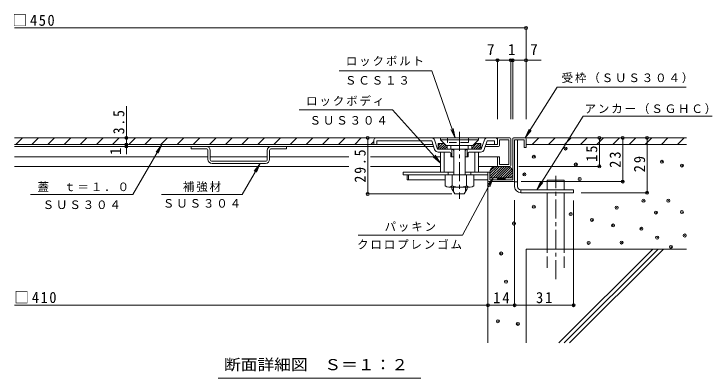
# Model space of a CAD drawing. Units: millimetres at full size; some dimension numbers follow another scale. Extents: x -342 to 368, y -274 to 240.
# Drawn here: x 0.8 to 367.8, y 6.1 to 197.8 of the extents above; entities that cross this region are included whole.
import ezdxf
from ezdxf.enums import TextEntityAlignment as Align

# ---------------------------------------------------------------- set-up
doc = ezdxf.new("R2010")
doc.units = ezdxf.units.MM
doc.header["$LTSCALE"] = 2
doc.header["$PDMODE"] = 32
doc.header["$PDSIZE"] = 1.6
for name, pattern in [('CHAIN1', [8, 5, -1, 1, -1]), ('DASHED2', [3, 2, -1]), ('DASHED3', [4, 3, -1])]:
    doc.linetypes.add(name, pattern=pattern)
for name, color, linetype, lineweight in [('D-1', 2, 'Continuous', 9), ('D-2', 3, 'Continuous', 9), ('D-4', 7, 'Continuous', 9), ('D-5', 7, 'Continuous', 9), ('D-6', 6, 'Continuous', 5)]:
    doc.layers.add(name, color=color, linetype=linetype, lineweight=lineweight)
doc.styles.add('ＭＳ ゴシック', font='')
doc.styles.get('ＭＳ ゴシック').set_extended_font_data('MS Gothic')

msp = doc.modelspace()

# ---------------------------------------------------------------- linework, layer by layer
at = {"layer": 'D-1'}
for p, q in [((263.519, 132.525), (269.524, 132.525)), ((263.024, 132.025), (263.024, 110.525)), ((264.024, 131.525), (269.024, 131.525)), ((264.024, 110.025), (264.024, 131.525)), ((265.624, 106.837), (265.624, 131.525)), ((269.024, 131.525), (269.024, 127.525)), ((270.024, 132.025), (270.024, 127.525)), ((269.024, 127.525), (270.024, 127.525)), ((251.024, 113.691), (254.858, 117.525)), ((251.024, 112.418), (256.131, 117.525)), ((251.062, 115.002), (253.547, 117.487)), ((251.403, 111.525), (257.404, 117.525)), ((252.676, 111.525), (258.676, 117.525)), ((253.949, 111.525), (259.949, 117.525)), ((254.024, 117.525), (260.024, 117.525)), ((250.024, 114.525), (250.024, 110.025)), ((255.222, 111.525), (261.043, 117.347)), ((256.495, 111.525), (261.864, 116.894)), ((257.767, 111.525), (262.484, 116.242)), ((259.04, 111.525), (262.899, 115.383)), ((260.313, 111.525), (263.024, 114.236)), ((251.024, 111.525), (263.024, 111.525)), ((251.024, 110.525), (263.024, 110.525)), ((255.024, 110.848), (255.701, 111.525)), ((255.024, 111.525), (255.024, 110.525)), ((255.409, 110.525), (256.409, 111.525)), ((256.116, 110.525), (257.116, 111.525)), ((256.823, 110.525), (257.823, 111.525)), ((257.53, 110.525), (258.53, 111.525)), ((258.237, 110.525), (259.024, 111.312)), ((258.944, 110.525), (259.024, 110.605)), ((259.024, 111.525), (259.024, 110.525)), ((261.586, 111.525), (263.024, 112.963)), ((262.858, 111.525), (263.024, 111.691)), ((250.524, 109.525), (263.524, 109.525)), ((264.024, 110.019), (264.024, 106.837)), ((264.024, 109.337), (265.624, 109.337)), ((267.224, 105.237), (267.224, 103.637)), ((267.224, 105.237), (295.024, 105.237))]:
    msp.add_line(p, q, dxfattribs=at)
for points in [[(250.024, 114.525), (251.024, 114.525), (251.024, 110.525)], [(267.224, 103.637), (295.024, 103.637), (295.024, 105.237)]]:
    msp.add_lwpolyline(points, dxfattribs=at)
for centre, radius, start, end in [((263.524, 132.025), 0.5, 90, 180), ((269.524, 132.025), 0.5, 0, 90), ((254.024, 114.525), 3, 90, 180), ((260.024, 114.525), 3, 0, 90), ((250.524, 110.025), 0.5, 180, 270), ((263.524, 110.025), 0.5, 270, 0), ((267.224, 106.837), 3.2, 180, 270), ((267.224, 106.837), 1.6, 180, 270)]:
    msp.add_arc(centre, radius, start, end, dxfattribs=at)
at = {"layer": 'D-2'}
for p, q in [((261.524, 132.525), (1.038, 132.525)), ((1.746, 129.025), (5.246, 132.525)), ((10.231, 129.025), (13.731, 132.525)), ((18.716, 129.025), (22.216, 132.525)), ((27.202, 129.025), (30.702, 132.525)), ((35.687, 129.025), (39.187, 132.525)), ((44.172, 129.025), (47.672, 132.525)), ((52.658, 129.025), (56.158, 132.525)), ((61.143, 129.025), (64.643, 132.525)), ((69.628, 129.025), (73.128, 132.525)), ((78.113, 129.025), (81.613, 132.525)), ((86.599, 129.025), (90.099, 132.525)), ((95.084, 129.025), (98.584, 132.525)), ((103.569, 129.025), (107.069, 132.525)), ((112.055, 129.025), (115.555, 132.525)), ((120.54, 129.025), (124.04, 132.525)), ((129.025, 129.025), (132.525, 132.525)), ((137.51, 129.025), (141.01, 132.525)), ((145.996, 129.025), (149.496, 132.525)), ((154.481, 129.025), (157.981, 132.525)), ((162.966, 129.025), (166.466, 132.525)), ((171.451, 129.025), (174.951, 132.525)), ((179.937, 129.025), (183.437, 132.525)), ((254.024, 132.525), (191.024, 132.525)), ((225.024, 131.525), (225.024, 132.525)), ((245.024, 132.525), (245.024, 131.525)), ((220.943, 129.025), (1.038, 129.025)), ((188.422, 129.025), (190.024, 130.627)), ((190.024, 131.525), (190.024, 129.025)), ((191.524, 131.025), (191.524, 129.025)), ((191.524, 131.025), (220.443, 131.025)), ((221.987, 126.393), (220.443, 131.025)), ((223.524, 126.525), (221.866, 131.499)), ((223.774, 129.525), (223.774, 126.525)), ((223.774, 129.525), (227.024, 129.525)), ((223.774, 128.332), (224.967, 129.525)), ((223.774, 127.06), (226.24, 129.525)), ((224.512, 126.525), (227.268, 129.281)), ((225.024, 131.525), (228.024, 128.525)), ((245.024, 131.525), (225.024, 131.525)), ((225.785, 126.525), (227.785, 128.525)), ((228.024, 128.525), (242.024, 128.525)), ((228.524, 128.525), (228.524, 126.525)), ((230.524, 128.525), (230.524, 126.525)), ((239.524, 128.525), (239.524, 126.525)), ((241.524, 126.99), (244.059, 129.525)), ((241.524, 128.525), (241.524, 126.525)), ((241.524, 128.263), (241.786, 128.525)), ((245.024, 131.525), (242.024, 128.525)), ((242.331, 126.525), (245.331, 129.525)), ((243.024, 129.525), (246.274, 129.525)), ((243.604, 126.525), (246.274, 129.195)), ((246.274, 129.525), (246.274, 126.525)), ((248.182, 131.499), (246.524, 126.525)), ((248.061, 126.393), (249.605, 131.025)), ((255.024, 129.025), (248.938, 129.025)), ((253.524, 131.025), (249.605, 131.025)), ((253.524, 131.025), (253.524, 129.025)), ((255.024, 132.025), (255.024, 129.025)), ((255.024, 131.525), (255.024, 129.025)), ((261.024, 131.525), (256.024, 131.525)), ((256.024, 128.525), (256.024, 131.525)), ((261.024, 118.525), (261.024, 131.525)), ((262.024, 132.025), (262.024, 118.025)), ((1.038, 128.025), (221.443, 128.025)), ((94.024, 126.825), (94.024, 128.025)), ((101.824, 126.825), (94.024, 126.825)), ((102.824, 125.825), (102.824, 121.225)), ((104.024, 125.825), (104.024, 121.225)), ((134.024, 125.825), (134.024, 121.225)), ((135.224, 121.225), (135.224, 125.825)), ((136.224, 126.825), (144.024, 126.825)), ((144.024, 126.825), (144.024, 128.025)), ((246.524, 126.525), (223.524, 126.525)), ((230.024, 125.025), (223.884, 125.025)), ((225.024, 125.025), (225.024, 114.525)), ((227.024, 125.025), (227.024, 114.525)), ((227.058, 126.525), (228.524, 127.991)), ((228.331, 126.525), (228.524, 126.718)), ((231.024, 126.525), (231.024, 122.525)), ((232.024, 126.525), (232.024, 113.025)), ((232.024, 125.525), (232.024, 122.525)), ((238.024, 126.525), (238.024, 113.025)), ((238.024, 125.525), (238.024, 122.525)), ((239.024, 126.525), (239.024, 122.525)), ((246.164, 125.025), (240.024, 125.025)), ((243.024, 125.025), (243.024, 114.525)), ((244.877, 126.525), (246.274, 127.922)), ((245.024, 125.025), (245.024, 114.525)), ((246.15, 126.525), (246.274, 126.649)), ((255.524, 128.025), (248.605, 128.025)), ((1.038, 122.525), (102.824, 122.525)), ((104.024, 122.525), (134.024, 122.525)), ((135.224, 122.525), (176.863, 122.525)), ((188.258, 122.525), (225.024, 122.525)), ((230.524, 124.525), (230.524, 122.525)), ((230.524, 122.525), (232.024, 122.525)), ((238.024, 122.525), (239.524, 122.525)), ((239.524, 124.525), (239.524, 122.525)), ((245.024, 122.525), (256.024, 122.525)), ((255.024, 118.025), (255.024, 122.525)), ((176.863, 117.525), (1.038, 117.525)), ((105.024, 120.225), (133.024, 120.225)), ((133.024, 119.025), (105.024, 119.025)), ((225.024, 117.525), (188.258, 117.525)), ((261.524, 117.525), (245.024, 117.525)), ((205.476, 114.525), (205.476, 113.025)), ((232.024, 114.525), (205.476, 114.525)), ((229.024, 114.525), (229.024, 113.025)), ((250.024, 114.525), (238.024, 114.525)), ((241.024, 114.525), (241.024, 113.025)), ((250.024, 113.025), (205.476, 113.025)), ((207.52, 113.025), (207.52, 110.525)), ((227.524, 110.525), (207.52, 110.525)), ((208.227, 113.025), (208.227, 110.525)), ((227.524, 107.247), (227.524, 113.025)), ((231.277, 107.247), (231.277, 113.025)), ((238.771, 107.247), (238.771, 113.025)), ((242.524, 107.247), (242.524, 113.025)), ((250.024, 110.525), (242.524, 110.525)), ((229.4, 106.525), (240.648, 106.525)), ((231.024, 106.525), (231.024, 105.623)), ((231.836, 106.525), (231.836, 104.217)), ((238.212, 106.525), (238.212, 104.217)), ((239.024, 106.525), (239.024, 105.623)), ((232.524, 103.025), (231.024, 105.623)), ((232.524, 103.025), (237.524, 103.025)), ((237.524, 103.025), (239.024, 105.623))]:
    msp.add_line(p, q, dxfattribs=at)
at = {"layer": 'D-2', "linetype": 'DASHED2'}
for p, q in [((228.724, 130.225), (228.724, 132.525)), ((239.749, 130.225), (239.749, 132.525)), ((239.549, 130.025), (228.924, 130.025))]:
    msp.add_line(p, q, dxfattribs=at)
at = {"layer": 'D-2', "linetype": 'CHAIN1'}
msp.add_line((235.024, 135.784), (235.024, 100.469), dxfattribs=at)
at = {"layer": 'D-2'}
msp.add_lwpolyline([(261.024, 118.525), (256.024, 118.525), (256.024, 122.525)], dxfattribs=at)
for centre, radius, start, end in [((191.024, 131.525), 1, 90, 180), ((220.443, 131.025), 1.5, 18.43449, 90), ((249.605, 131.025), 1.5, 90, 161.56551), ((254.024, 131.525), 1, 0, 90), ((255.524, 132.025), 0.5, 90, 180), ((261.524, 132.025), 0.5, 0, 90), ((255.524, 128.525), 0.5, 270, 0), ((101.824, 125.825), 2.2, 0, 90), ((101.824, 125.825), 1, 0, 90), ((136.224, 125.825), 2.2, 90, 180), ((136.224, 125.825), 1, 90, 180), ((223.884, 127.025), 2, 198.43449, 270), ((223.884, 127.025), 0.5, 198.43449, 270), ((230.024, 124.525), 0.5, 0, 90), ((231.024, 125.525), 1, 0, 90), ((239.024, 125.525), 1, 90, 180), ((240.024, 124.525), 0.5, 90, 180), ((246.164, 127.025), 0.5, 270, 341.56551), ((246.164, 127.025), 2, 270, 341.56551), ((105.024, 121.225), 2.2, 180, 270), ((105.024, 121.225), 1, 180, 270), ((133.024, 121.225), 1, 270, 0), ((133.024, 121.225), 2.2, 270, 0), ((255.524, 118.025), 0.5, 180, 270), ((261.524, 118.025), 0.5, 270, 0), ((229.4, 109.325), 2.8, 227.92537, 312.07443), ((235.024, 116.614), 10.089, 248.19786, 291.80214), ((240.648, 109.325), 2.8, 227.92572, 312.07428)]:
    msp.add_arc(centre, radius, start, end, dxfattribs=at)
at = {"layer": 'D-2', "linetype": 'DASHED2'}
for centre, start, end in [((228.924, 130.225), 180, 270), ((239.549, 130.225), 270, 0)]:
    msp.add_arc(centre, 0.2, start, end, dxfattribs=at)
at = {"layer": 'D-4'}
for p, q in [((270.024, 142.312), (270.024, 190.976)), ((1.038, 190.376), (270.024, 190.376)), ((248.794, 173.358), (277.957, 173.358)), ((255.024, 142.312), (255.024, 173.958)), ((262.024, 142.312), (262.024, 173.958)), ((263.024, 142.312), (263.024, 173.958)), ((59.941, 149.218), (59.941, 129.025)), ((186.79, 132.525), (186.79, 103.025)), ((308.58, 132.525), (308.58, 117.525)), ((320.883, 132.525), (320.883, 109.525)), ((333.686, 132.525), (333.686, 103.637)), ((59.941, 129.025), (59.941, 124.03)), ((309.18, 117.525), (266.183, 117.525)), ((321.483, 109.525), (267.524, 109.525)), ((186.19, 103.025), (231.024, 103.025)), ((334.286, 103.637), (299.024, 103.637)), ((264.024, 43.851), (264.024, 99.709)), ((295.024, 43.851), (295.024, 99.637)), ((1.038, 44.451), (250.024, 44.451)), ((264.024, 44.451), (250.024, 44.451)), ((295.024, 44.451), (264.024, 44.451))]:
    msp.add_line(p, q, dxfattribs=at)
for p in [(270.024, 190.376), (255.024, 173.358), (262.024, 173.358), (263.024, 173.358), (270.024, 173.358), (59.941, 132.525), (186.79, 132.525), (308.58, 132.525), (320.883, 132.525), (333.686, 132.525), (59.941, 129.025), (59.941, 128.025), (308.58, 117.525), (320.883, 109.525), (186.79, 103.025), (333.686, 103.637), (250.024, 44.451), (264.024, 44.451), (295.024, 44.451)]:
    msp.add_point(p, dxfattribs=at)
at = {"layer": 'D-5'}
for p, q in [((269.524, 132.525), (286.344, 159.234)), ((286.344, 159.234), (354.284, 159.234)), ((199.806, 147.209), (150.77, 147.209)), ((199.806, 147.209), (225.024, 119.254)), ((275.671, 105.237), (300.063, 143.97)), ((300.063, 143.97), (367.81, 143.97)), ((232.743, 132.525), (230.502, 136.995)), ((269.524, 132.525), (271.613, 137.068)), ((269.524, 132.525), (272.718, 136.372)), ((78.546, 129.025), (63.353, 102.711)), ((78.546, 129.025), (75.502, 125.058)), ((78.546, 129.025), (76.633, 124.406)), ((225.024, 119.254), (221.219, 122.498)), ((225.024, 119.254), (222.188, 123.372)), ((130.194, 119.025), (120.775, 102.711)), ((130.194, 119.025), (127.15, 115.058)), ((130.194, 119.025), (128.28, 114.406)), ((236.627, 81.336), (252.676, 111.525)), ((252.676, 111.525), (249.773, 107.454)), ((252.676, 111.525), (250.926, 106.842)), ((275.671, 105.237), (277.76, 109.779)), ((275.671, 105.237), (278.865, 109.084)), ((63.353, 102.711), (9.498, 102.711)), ((78.454, 102.711), (120.775, 102.711)), ((236.627, 81.336), (181.716, 81.336)), ((108.207, 6.09), (214.762, 6.09))]:
    msp.add_line(p, q, dxfattribs=at)
msp.add_lwpolyline([(171.783, 167.908), (220.471, 167.908), (232.743, 132.525), (231.735, 137.422)], dxfattribs=at)
at = {"layer": 'D-6'}
for p, q in [((269.524, 132.525), (354.427, 132.525)), ((273.275, 129.025), (276.775, 132.525)), ((281.76, 129.025), (285.26, 132.525)), ((290.245, 129.025), (293.745, 132.525)), ((298.731, 129.025), (302.231, 132.525)), ((307.216, 129.025), (310.716, 132.525)), ((315.701, 129.025), (319.201, 132.525)), ((324.187, 129.025), (327.687, 132.525)), ((332.672, 129.025), (336.172, 132.525)), ((341.157, 129.025), (344.657, 132.525)), ((349.642, 129.025), (353.142, 132.525)), ((270.024, 129.025), (354.427, 129.025)), ((250.024, 110.525), (250.024, 24.557)), ((281.124, 110.237), (290.124, 110.237)), ((281.124, 105.237), (281.124, 110.237)), ((290.124, 105.237), (290.124, 110.237)), ((281.124, 73.995), (281.124, 103.637)), ((290.124, 73.995), (290.124, 103.637)), ((270.024, 73.995), (354.427, 73.995)), ((270.024, 73.995), (270.024, 24.557)), ((287.285, 24.557), (336.723, 73.995)), ((290.114, 24.557), (339.552, 73.995)), ((292.942, 24.557), (342.38, 73.995))]:
    msp.add_line(p, q, dxfattribs=at)
at = {"layer": 'D-6', "linetype": 'CHAIN1'}
msp.add_line((285.624, 58.1), (285.624, 112.633), dxfattribs=at)
at = {"layer": 'D-6', "linetype": 'DASHED3'}
for p, q in [((281.124, 64.098), (281.124, 73.995)), ((290.124, 64.098), (290.124, 73.995))]:
    msp.add_line(p, q, dxfattribs=at)
at = {"layer": 'D-6'}
for p in [(290.813, 126.895), (274.131, 122.592), (296.208, 118.542), (341.442, 119.948), (351.949, 117.954), (269.206, 113.283), (298.249, 110.849), (331.787, 99.467), (344.856, 99.461), (274.131, 96.309), (317.658, 95.817), (293.521, 92.397), (338.292, 93.217), (351.949, 93.475), (263.699, 87.462), (304.641, 89.372), (315.812, 86.438), (330.701, 84.662), (338.969, 80.034), (353.43, 81.139), (302.919, 77.254), (320.227, 77.431), (346.189, 75.135), (256.952, 71.658), (259.524, 56.869), (255.235, 35.987), (265.713, 34.613)]:
    msp.add_point(p, dxfattribs=at)

# ---------------------------------------------------------------- texts
at = {"layer": 'D-4', "color": 2, "style": 'ＭＳ ゴシック'}
for s, p in [('7', (249.499, 174.358)), ('1', (260.524, 174.358)), ('7', (272.199, 174.358))]:
    msp.add_text(s, height=5.865, dxfattribs=at).set_placement(p, align=Align.BOTTOM_LEFT)
msp.add_text('1', height=5.865, rotation=90, dxfattribs=at).set_placement((58.941, 123.472), align=Align.BOTTOM_LEFT)
at = {"layer": 'D-4', "color": 2, "char_height": 5.865, "attachment_point": 7, "style": 'ＭＳ ゴシック'}
for s, insert in [('\\T1.21;\\W0.95;□450', (0.065, 191.376)), ('\\T1.21;\\W0.95;□410', (1.038, 45.451)), ('\\T1.27;\\W0.95;14', (252.774, 45.451)), ('\\T1.27;\\W0.95;31', (275.274, 45.451))]:
    msp.add_mtext(s, dxfattribs=dict(at, insert=insert))
at = {"layer": 'D-4', "color": 2, "char_height": 5.865, "attachment_point": 7, "rotation": 90, "style": 'ＭＳ ゴシック'}
for s, insert in [('\\T1.27;\\W0.9;3.5', (58.941, 134.426)), ('\\T1.28;\\W0.9;29.5', (185.79, 109.025)), ('\\T1.27;\\W0.95;15', (307.58, 119.896)), ('\\T1.27;\\W0.95;23', (319.883, 116.775)), ('\\T1.27;\\W0.95;29', (332.686, 114.407))]:
    msp.add_mtext(s, dxfattribs=dict(at, insert=insert))
at = {"layer": 'D-5', "color": 2, "style": 'ＭＳ ゴシック', "width": 1.1}
msp.add_text('断面詳細図\u3000Ｓ＝１：２', height=5.865, dxfattribs=at).set_placement((111.224, 8.475), align=Align.BOTTOM_LEFT)
at = {"layer": 'D-5', "char_height": 4.399, "attachment_point": 7, "style": 'ＭＳ ゴシック'}
for s, insert in [('\\T1.17;ロックボルト', (175.295, 170.308)), ('\\T1.17;受枠（ＳＵＳ３０４）', (288.748, 161.312)), ('\\T1.17;ＳＣＳ１３', (174.859, 160.485)), ('\\T1.17;ロックボディ', (154.408, 149.245)), ('\\T1.17;アンカー（ＳＧＨＣ）', (300.817, 145.028)), ('\\T1.17;ＳＵＳ３０４', (156.227, 139.422)), ('\\T1.17;蓋\u3000ｔ＝１．０', (13.192, 104.232)), ('\\T1.17;補強材', (89.614, 104.062)), ('\\T1.17;ＳＵＳ３０４', (15.925, 94.995)), ('\\T1.17;ＳＵＳ３０４', (79.114, 95.718)), ('\\T1.17;パッキン', (195.671, 83.128)), ('\\T1.17;クロロプレンゴム', (181.222, 73.881))]:
    msp.add_mtext(s, dxfattribs=dict(at, insert=insert))

doc.saveas('drawing.dxf')
